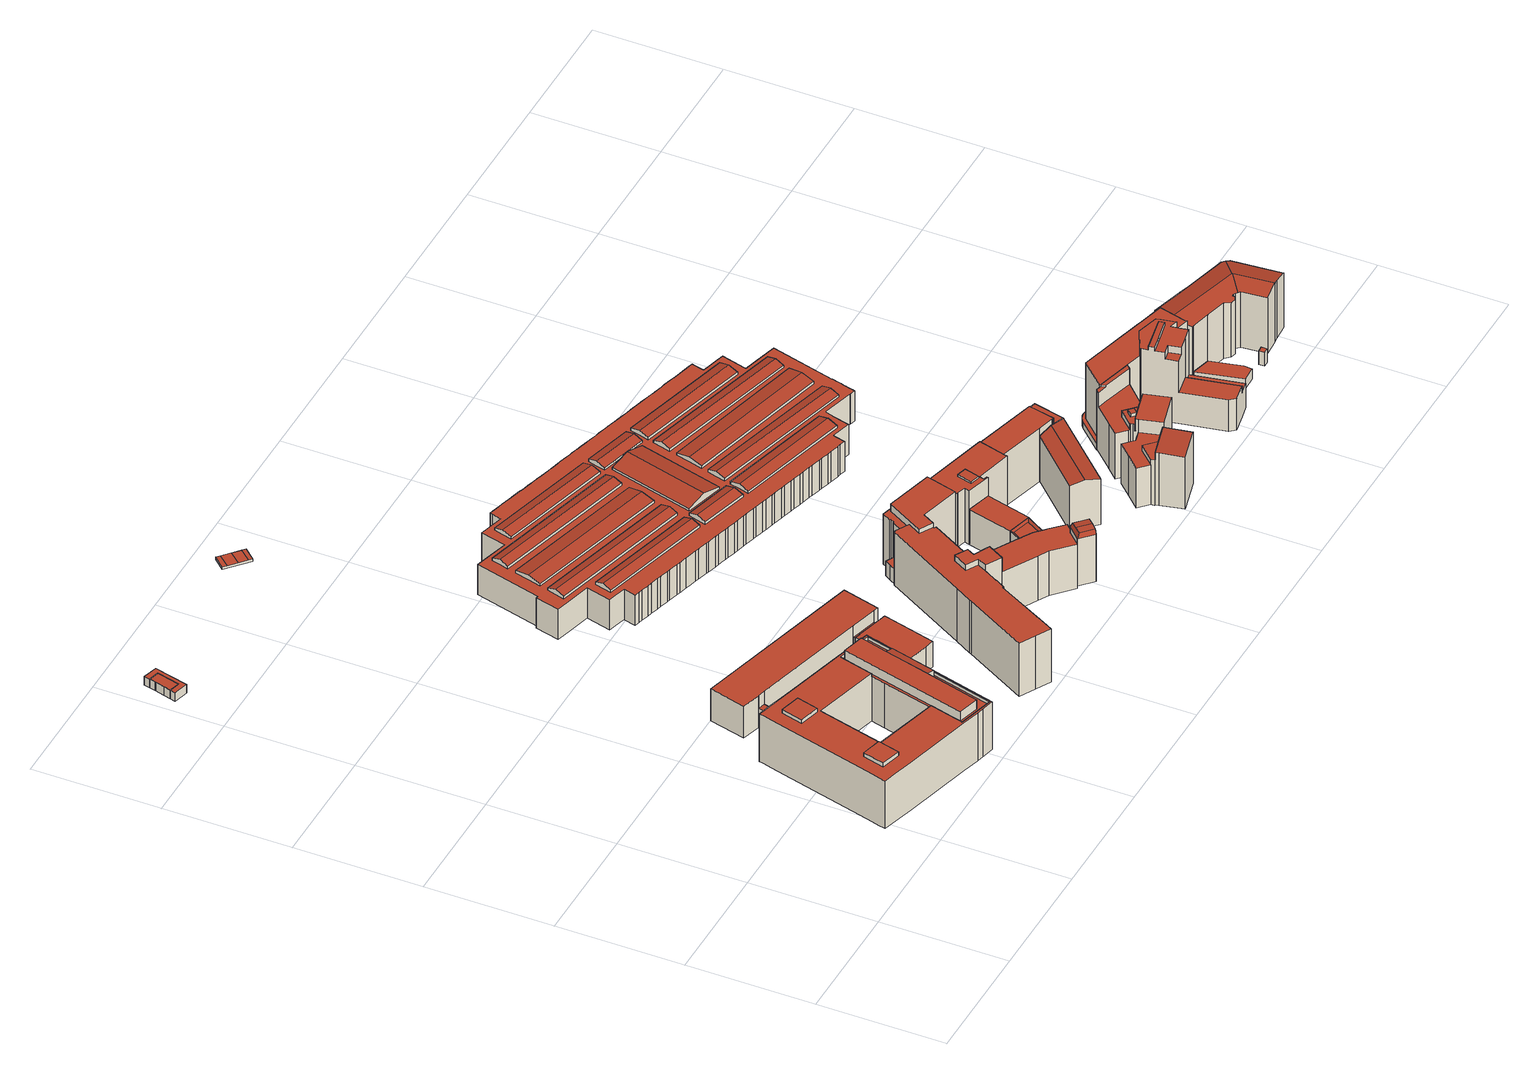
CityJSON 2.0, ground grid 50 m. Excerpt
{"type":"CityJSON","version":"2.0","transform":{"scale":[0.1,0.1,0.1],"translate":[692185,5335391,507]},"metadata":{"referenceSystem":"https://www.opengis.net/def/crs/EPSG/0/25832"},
"CityObjects":{
"building1":{"type":"Building","attributes":{"Gemeindeschluessel":"09162000","HoeheDach":"516.117","HoeheGrund":"512.386","Methode":"1000","NiedrigsteTraufeDesGebaeudes":"516.117","Geometrietyp2DReferenz":"3000","function":"31001_2000","roofType":"1000","measuredHeight":3.73},"geometry":[{"type":"MultiSurface","lod":"2","boundaries":[[[0,1,2,3]],[[4,5,1,0]],[[2,1,5,6]],[[3,2,6,7]],[[7,6,5,4]],[[7,4,0,3]]],"semantics":{"surfaces":[{"type":"WallSurface"},{"type":"RoofSurface"},{"type":"GroundSurface"}],"values":[0,0,1,0,0,2]}}]},
"building2":{"type":"Building","attributes":{"Gemeindeschluessel":"09162000","HoeheDach":"516.120","HoeheGrund":"512.330","Methode":"1000","NiedrigsteTraufeDesGebaeudes":"516.120","Geometrietyp2DReferenz":"3000","function":"51009_1610","roofType":"1000","measuredHeight":3.79},"geometry":[{"type":"MultiSurface","lod":"2","boundaries":[[[8,9,10,11,12,13]],[[14,15,16,17,18,19]],[[12,15,14,13]],[[8,19,18,9]],[[10,17,16,11]],[[9,18,17,10]],[[11,16,15,12]],[[13,14,19,8]]],"semantics":{"surfaces":[{"type":"GroundSurface"},{"type":"RoofSurface"},{"type":"WallSurface"}],"values":[0,1,2,2,2,2,2,2]}}]},
"building3":{"type":"Building","attributes":{"name":"Bayerisches Staatsministerium für Wohnen, Bau und Verkehr","Gemeindeschluessel":"09162000","HoeheDach":"535.597","HoeheGrund":"511.914","Methode":"2000","NiedrigsteTraufeDesGebaeudes":"531.570","Geometrietyp2DReferenz":"3000","function":"31001_3000","roofType":"1000","measuredHeight":23.68,"storeysAboveGround":6},"geometry":[{"type":"MultiSurface","lod":"2","boundaries":[[[20,21,22,23,24,25,26,27,28,29,30,31,32,33,34,35,36,37],[38,39,40,41,42,43,44,45]],[[46,47,21,20,37,48]],[[49,50,51,52,53,54,55,56,57,58]],[[42,59,60,43]],[[61,62,63,64,65,66]],[[38,65,64,39]],[[67,68,53,52]],[[37,36,35,34,33,69,70,71,72,48]],[[73,74,75,76]],[[77,32,31,78]],[[30,29,28,27,26,79,80,81,82,83]],[[69,33,32,77,84,76,75]],[[85,86,87,88]],[[89,90,91,92,93,94,95,96,97,98]],[[99,100,101,102]],[[59,103,104,60]],[[105,87,86,106]],[[88,87,105,107]],[[108,106,86,85]],[[109,110,68,67]],[[111,100,99,112]],[[112,99,102,113]],[[114,30,83,74,73]],[[115,116,117,93,92,118,119,120]],[[25,24,121,122,79,26]],[[47,123,124,121,24,23,22,21]],[[125,126,98,97]],[[109,127,128,129,130,131,132,133,134,110]],[[78,31,30,114]],[[107,105,106,108]],[[45,66,65,38]],[[44,43,60,104,40,39,64,63,62,61]],[[40,104,103,41]],[[115,120,135,136]],[[137,101,100,111]],[[57,138,139,140,141,142,143,144,145,146,147,148,149,150,151,58]],[[152,153,131,130]],[[113,102,101,137]],[[117,116,115,136,152,130,129,128,127,109,67,52,51,50,49,58,151,150,149,148,147,146,145,154,155,125,97,96,95,94,93],[73,76,84,77,78,114]],[[44,61,66,45]],[[156,157,126,125,155,154,145,144]],[[41,103,59,42]],[[136,135,153,152]],[[56,55,54,53,68,110,134,133,132,131,153,135,120,119,118,92,91,90,89,98,126,157,156,144,143,142,141,140,139,138,57],[137,111,112,113],[85,88,107,108],[74,83,82,81,80,79,122,121,124,123,47,46,48,72,71,70,69,75]]],"semantics":{"surfaces":[{"type":"RoofSurface"},{"type":"WallSurface"},{"type":"GroundSurface"}],"values":[0,1,1,1,0,1,1,1,1,1,1,1,1,1,0,0,0,1,1,1,1,1,1,1,1,1,1,1,1,1,1,1,1,1,1,1,1,1,2,1,1,1,1,0]}}]},
"building4":{"type":"Building","attributes":{"Gemeindeschluessel":"09162000","HoeheDach":"525.250","HoeheGrund":"511.209","Methode":"1000","NiedrigsteTraufeDesGebaeudes":"519.620","Geometrietyp2DReferenz":"3000","function":"31001_3000","roofType":"1000","measuredHeight":14.04,"storeysAboveGround":3},"geometry":[{"type":"MultiSurface","lod":"2","boundaries":[[[158,159,160,161]],[[162,163,164,165]],[[161,160,166,167,168]],[[167,169,170,164,163,171,172,173,174,175]],[[176,175,174,177]],[[178,158,161,168,176,177,179,180,181,162,165]],[[168,167,175,176]],[[180,172,171,181]],[[179,173,172,180]],[[181,171,163,162]],[[165,164,170,178]],[[178,170,169,182,159,158]],[[182,169,167,166]],[[159,182,166,160]],[[177,174,173,179]]],"semantics":{"surfaces":[{"type":"WallSurface"},{"type":"RoofSurface"},{"type":"GroundSurface"}],"values":[0,0,0,1,0,2,0,0,0,0,0,0,0,1,0]}}]},
"building5":{"type":"Building","attributes":{"Gemeindeschluessel":"09162000","HoeheDach":"514.100","HoeheGrund":"511.340","Methode":"2000","NiedrigsteTraufeDesGebaeudes":"513.511","Geometrietyp2DReferenz":"3000","function":"31001_2000","roofType":"3100","measuredHeight":2.76},"geometry":[{"type":"MultiSurface","lod":"2","boundaries":[[[183,184,185,186,187,188]],[[183,188,189,190]],[[191,192,187,186]],[[184,183,190,193]],[[190,189,192,191,194,193]],[[188,187,192,189]],[[185,184,193,194,191,186]]],"semantics":{"surfaces":[{"type":"WallSurface"},{"type":"RoofSurface"},{"type":"GroundSurface"}],"values":[0,1,0,0,0,1,2]}}]},
"building6":{"type":"Building","attributes":{"Gemeindeschluessel":"09162000","HoeheDach":"523.050","HoeheGrund":"511.815","Methode":"2000","NiedrigsteTraufeDesGebaeudes":"520.300","Geometrietyp2DReferenz":"3000","function":"31001_3000","roofType":"1000","measuredHeight":11.23,"storeysAboveGround":2},"geometry":[{"type":"MultiSurface","lod":"2","boundaries":[[[195,196,197,198,199]],[[200,201,202,203]],[[204,205,206,207,208,209]],[[210,211,212,203,202,213]],[[200,203,212,214]],[[215,216,217,218]],[[219,220,206,205]],[[217,216,221,222,199,207,206,220,213,202,201,223]],[[224,223,201,225]],[[226,225,201,200,214]],[[204,209,197,196]],[[218,217,223,224]],[[227,221,216,215]],[[226,214,212,211]],[[195,199,222,228]],[[198,197,209,208]],[[226,211,210,219,205,204,196,195,228,227,215,218,224,225]],[[208,207,199,198]],[[228,222,221,227]],[[210,213,220,219]]],"semantics":{"surfaces":[{"type":"WallSurface"},{"type":"RoofSurface"},{"type":"GroundSurface"}],"values":[0,0,0,0,1,0,0,1,0,0,0,0,0,0,0,1,2,0,0,0]}}]},
"building7":{"type":"Building","attributes":{"Gemeindeschluessel":"09162000","HoeheDach":"509.070","HoeheGrund":"508.300","Methode":"2000","NiedrigsteTraufeDesGebaeudes":"508.964","Geometrietyp2DReferenz":"3000","function":"53001_1800","roofType":"3900","measuredHeight":0.77},"geometry":[{"type":"MultiSurface","lod":"2","boundaries":[[[229,230,231,232]],[[233,234,235,236]],[[237,238,235,234]],[[233,232,231,239,240,237,234]],[[231,230,241,239]],[[233,236,229,232]],[[240,242,238,237]],[[229,236,235,238,242,241,230]],[[239,241,242,240]]],"semantics":{"surfaces":[{"type":"WallSurface"},{"type":"RoofSurface"},{"type":"GroundSurface"}],"values":[0,0,1,0,1,2,1,0,1]}}]},
"building8":{"type":"Building","attributes":{"name":"Bezirk Oberbayern","Gemeindeschluessel":"09162000","HoeheDach":"535.430","HoeheGrund":"509.273","Methode":"2000","NiedrigsteTraufeDesGebaeudes":"511.897","Geometrietyp2DReferenz":"3000","function":"31001_3000","roofType":"9999","measuredHeight":26.16,"storeysAboveGround":7},"geometry":[{"type":"MultiSurface","lod":"2","boundaries":[[[243,244,245,246,247,248]],[[249,250,251,252,253,254]],[[255,256,257,258]],[[243,248,259,260]],[[261,262,263,264]],[[265,266,262,261]],[[267,268,269,270,271,272,273,274,275,276]],[[277,278,279,280]],[[281,282,283,284,285,286,287]],[[288,289,290,291]],[[292,293,294,295]],[[296,297,298,299]],[[300,301,283,282,302,303]],[[249,254,304,305]],[[306,307,308,309,310,311,312,313,277,280,314,246,245,303,302,315,316,317,318,319,320,257,256,321,290,289,263,262,266]],[[322,284,283,301]],[[323,295,294,324,272,271]],[[302,282,281,315]],[[325,270,269,326]],[[313,327,278,277]],[[314,328,247,246]],[[329,330,331,332]],[[258,257,320,333]],[[334,335,336,337]],[[337,336,338,339]],[[340,307,306,341]],[[342,319,318,343]],[[344,345,335,334]],[[346,347,348,349]],[[350,285,284,322]],[[292,343,318,317,351,293]],[[249,305,352,353,354,296,299,340,341,265,261,264,288,291,355,255,258,333,342,343,292,295,323,325,326,356,357,350,322,301,300,244,243,260,358,344,334,337,339,359,329,332,346,349,250]],[[275,287,286,276]],[[359,360,330,329]],[[251,348,347,331,330,360,338,336,335,345,361,362,363,252]],[[358,260,259,364,362,361]],[[296,354,310,309,365,297]],[[300,303,245,244]],[[267,357,356,268]],[[349,348,251,250]],[[264,263,289,288]],[[366,324,294,293,351]],[[362,364,367,363]],[[352,305,304,327,313,312]],[[363,367,253,252]],[[291,290,321,355]],[[366,273,272,324]],[[352,312,311,353]],[[317,316,274,273,366,351]],[[278,327,304,254,253,367,364,259,248,247,328,279]],[[280,279,328,314]],[[298,297,365,368]],[[255,355,321,256]],[[332,331,347,346]],[[350,357,267,276,286,285]],[[281,287,275,274,316,315]],[[353,311,310,354]],[[265,341,306,266]],[[358,361,345,344]],[[326,269,268,356]],[[339,338,360,359]],[[323,271,270,325]],[[333,320,319,342]],[[365,309,308,368]],[[340,299,298,368,308,307]]],"semantics":{"surfaces":[{"type":"WallSurface"},{"type":"RoofSurface"},{"type":"GroundSurface"}],"values":[0,0,0,0,0,0,1,0,1,0,0,0,0,0,1,0,0,0,0,0,0,0,0,0,0,0,0,0,0,0,0,2,0,0,1,0,0,0,0,0,0,1,0,0,0,0,0,0,0,1,0,1,0,0,0,0,0,0,0,0,0,0,0,0,0]}}]},
"building9":{"type":"Building","attributes":{"Gemeindeschluessel":"09162000","HoeheDach":"533.700","HoeheGrund":"510.673","Methode":"2000","NiedrigsteTraufeDesGebaeudes":"531.491","Geometrietyp2DReferenz":"3000","function":"31001_3000","roofType":"3100","measuredHeight":23.03},"geometry":[{"type":"MultiSurface","lod":"2","boundaries":[[[369,370,371,372,373,374,375]],[[372,371,376,377]],[[375,374,378,379]],[[376,380,381,378,382]],[[383,384,369,375,379,385]],[[379,378,381,385]],[[376,382,377]],[[373,372,377,382]],[[384,386,370,369]],[[383,387,386,384]],[[374,373,382,378]],[[383,385,381,380,387]],[[376,371,370,386,387,380]]],"semantics":{"surfaces":[{"type":"WallSurface"},{"type":"RoofSurface"},{"type":"GroundSurface"}],"values":[0,1,0,1,2,0,0,1,0,0,1,0,1]}}]},
"building10":{"type":"Building","attributes":{"Gemeindeschluessel":"09162000","HoeheDach":"526.195","HoeheGrund":"510.560","Methode":"2000","NiedrigsteTraufeDesGebaeudes":"525.280","Geometrietyp2DReferenz":"3000","function":"31001_3000","roofType":"1000","measuredHeight":15.63,"storeysAboveGround":3},"geometry":[{"type":"MultiSurface","lod":"2","boundaries":[[[388,389,390,391]],[[392,393,394,395]],[[396,397,398,388,391]],[[388,398,394,389]],[[396,391,390,399,400]],[[390,389,401,399]],[[397,395,394,398]],[[393,401,389,394]],[[397,396,400,392,395]],[[400,399,401,393,392]]],"semantics":{"surfaces":[{"type":"WallSurface"},{"type":"RoofSurface"},{"type":"GroundSurface"}],"values":[0,1,2,0,0,1,0,1,0,1]}}]},
"building11":{"type":"Building","attributes":{"Gemeindeschluessel":"09162000","HoeheDach":"526.070","HoeheGrund":"510.640","Methode":"2000","NiedrigsteTraufeDesGebaeudes":"526.070","Geometrietyp2DReferenz":"3000","function":"31001_9998","roofType":"1000","measuredHeight":15.43,"storeysAboveGround":6},"geometry":[{"type":"MultiSurface","lod":"2","boundaries":[[[402,403,404,405,406]],[[407,405,404,408]],[[409,403,402,388]],[[408,404,403,409]],[[398,406,405,407]],[[388,402,406,398]],[[398,407,408,409,388]]],"semantics":{"surfaces":[{"type":"RoofSurface"},{"type":"WallSurface"},{"type":"GroundSurface"}],"values":[0,1,1,1,1,1,2]}}]},
"building12":{"type":"Building","attributes":{"name":"Haus der Kunst","Gemeindeschluessel":"09162000","HoeheDach":"527.687","HoeheGrund":"511.340","Methode":"2000","NiedrigsteTraufeDesGebaeudes":"524.630","Geometrietyp2DReferenz":"3000","function":"31001_3000","roofType":"1000","measuredHeight":16.35,"storeysAboveGround":1},"geometry":[{"type":"MultiSurface","lod":"2","boundaries":[[[410,411,412,413]],[[414,415,416,417]],[[418,419,420,421,422,423]],[[424,425,426,427]],[[428,429,430,431]],[[432,433,434,435]],[[436,437,438,439,440,441]],[[442,443,444,445,446,447]],[[448,449,450,451,452,453]],[[454,455,456,457]],[[458,459,460,461]],[[462,463,464,465]],[[466,467,468,469]],[[470,471,472,473]],[[474,475,476,477,478,479]],[[480,481,482,483]],[[484,485,486,487]],[[488,489,490,491]],[[492,493,479,478]],[[494,495,496,497,498,499,500,501]],[[502,503,504,505]],[[506,507,508,509]],[[510,511,512,513,514,515]],[[516,517,448,453]],[[518,519,520,521]],[[522,523,524,525,526,527]],[[429,428,528,435,434,529]],[[530,531,532,533,534,535]],[[536,537,538,539]],[[540,541,542,543]],[[544,545,546,547]],[[548,549,550,551]],[[552,513,512,553,554,555]],[[540,556,557,558,559,541]],[[560,561,562,563]],[[447,446,564,565]],[[566,567,568,569,471,470]],[[570,571,572,573]],[[539,538,574,575]],[[491,490,576,577]],[[578,579,537,536]],[[580,581,582,583,584,585]],[[586,587,503,502]],[[588,589,590,591]],[[592,593,594,595]],[[596,527,526,597,587,586]],[[598,473,472,599,600,601]],[[602,603,604,605,606,607]],[[573,572,608,609]],[[505,504,610,611]],[[612,613,579,578]],[[614,615,420,419]],[[616,617,618,619]],[[620,621,622,623]],[[624,625,626,627,628,629]],[[457,456,630,631]],[[632,633,634,635,636,637]],[[638,639,640,641]],[[627,626,642,643]],[[644,645,646,647,632,637]],[[648,649,650,651]],[[652,653,654,655,656,657]],[[585,584,658,659]],[[660,661,593,592]],[[662,663,664,665,558,557]],[[641,640,493,492]],[[666,667,668,669]],[[670,671,664,663]],[[555,554,654,653]],[[476,475,411,410]],[[623,622,672,673]],[[674,580,585,659,675]],[[676,483,482,677,678,679]],[[680,681,682,683]],[[684,685,485,484]],[[669,668,686,687]],[[688,689,690,691]],[[692,693,439,438]],[[575,574,694,695]],[[696,697,549,548]],[[461,460,698,699]],[[700,701,702,703,704,705]],[[706,707,685,684]],[[619,618,693,692]],[[708,709,463,462]],[[710,711,450,449]],[[591,590,712,713]],[[714,715,716,717,718,719]],[[563,562,510,515]],[[720,658,584,583]],[[657,656,661,660]],[[655,654,554,553,512,511,510,562,561,721,722,672,622,621,464,463,709,723,724,725,650,649,564,446,445,444,726,727,630,456,455,610,504,503,587,597,526,525,524,728,608,572,571,729,730,426,425,731,508,507,732,690,689,733,542,541,559,558,665,664,671,734,735,736,682,681,712,590,589,441,440,439,693,618,617,737,550,549,697,738,645,644,637,636,635,501,500,499,498,486,485,685,707,739,740,576,490,489,412,411,475,474,479,493,640,639,741,742,743,744,745,686,668,667,746,747,748,749,468,467,698,460,459,694,574,538,537,579,613,750,416,415,751,752,753,754,755,520,519,756,594,593,661,656],[718,717,757,758,759,719],[422,421,760,761,762,423],[763,764,765,766,544,547],[704,703,767,768,769,705],[600,599,569,568,567,601],[628,627,643,770,771,629],[772,773,480,483,676,679],[774,720,583,582,581,775,776],[777,432,435,528,428,431],[452,451,778,779,516,453],[534,533,780,781,782,535],[783,784,605,604,603,785],[786,787,788,789,790,791]],[[509,508,731,792]],[[762,761,760,615,614,793]],[[436,441,589,588]],[[794,795,532,531]],[[566,470,473,598]],[[646,645,738,796]],[[469,468,749,797]],[[430,798,433,432,777,431]],[[762,793,418,423]],[[764,799,800,765]],[[801,741,639,638]],[[802,722,721,803]],[[804,794,531,530]],[[775,581,580,674,675,776]],[[805,735,734,806]],[[756,519,518,807,595,594]],[[808,740,739,809]],[[810,737,617,616]],[[806,734,671,670]],[[790,811,812,791]],[[754,753,752,813,814,815]],[[603,602,816,785]],[[565,564,649,648]],[[771,817,624,629]],[[818,819,715,714]],[[421,420,615,760]],[[675,659,658,720,774,776]],[[820,743,742,821]],[[567,566,598,601]],[[822,733,689,688]],[[817,771,770,643,642,823]],[[824,751,415,414]],[[695,694,459,458]],[[825,800,799,826]],[[482,481,827,677]],[[803,721,561,560]],[[784,828,606,605]],[[699,698,467,466]],[[631,630,727,829]],[[809,739,707,706]],[[703,702,830,767]],[[545,544,766,765,800,825]],[[793,614,419,418]],[[611,610,455,454]],[[607,606,828,831]],[[821,742,741,801]],[[782,781,780,795,794,804]],[[494,501,635,634]],[[487,486,498,497]],[[832,730,729,833]],[[543,542,733,822]],[[834,829,727,726,444,443]],[[816,831,828,784,783,785]],[[759,818,714,719]],[[835,769,768,767,830,836]],[[651,650,725,837]],[[717,716,838,757]],[[819,838,716,715]],[[839,744,743,820]],[[746,667,666,840,841,747]],[[842,843,844,845]],[[811,790,789,788,843,842]],[[673,672,722,802]],[[792,731,425,424]],[[827,481,480,773,772,846]],[[811,842,845,812]],[[417,416,750,847]],[[413,412,489,488]],[[833,729,571,570]],[[812,845,844,787,786,791]],[[796,696,548,551,810,616,619,692,438,437,436,588,591,713,680,683,848,805,806,670,663,662,557,556,540,543,822,688,691,849,506,509,792,424,427,832,833,570,573,609,850,523,522,527,596,586,502,505,611,454,457,631,829,834,443,442,447,565,648,651,837,851,852,708,462,465,620,623,673,802,803,560,563,515,514,513,552,555,653,652,657,660,592,595,807,518,521,853,815,814,813,824,414,417,847,612,578,536,539,575,695,458,461,699,466,469,797,854,841,840,666,669,687,855,839,820,821,801,638,641,492,478,477,476,410,413,488,491,577,808,809,706,684,484,487,497,496,495,494,634,633,632,647,646]],[[599,472,471,569]],[[609,608,728,850]],[[683,682,736,848]],[[679,678,846,772]],[[451,450,711,778]],[[818,759,758,757,838,819]],[[429,529,798,430]],[[796,738,697,696]],[[677,827,846,678]],[[851,837,725,724,723,852]],[[813,752,751,824]],[[691,690,732,849]],[[769,835,700,705]],[[517,516,779,778,711,710]],[[465,464,621,620]],[[852,723,709,708]],[[545,825,826,546]],[[847,750,613,612]],[[517,710,449,448]],[[848,736,735,805]],[[755,754,815,853,521,520]],[[427,426,730,832]],[[835,836,701,700]],[[823,642,626,625]],[[602,607,831,816]],[[529,434,433,798]],[[748,854,797,749]],[[850,728,524,523]],[[782,804,530,535]],[[577,576,740,808]],[[817,823,625,624]],[[836,830,702,701]],[[787,844,843,788]],[[551,550,737,810]],[[546,826,799,764,763,547]],[[533,532,795,780]],[[854,748,747,841]],[[849,732,507,506]],[[687,686,745,855]],[[713,712,681,680]],[[855,745,744,839]]],"semantics":{"surfaces":[{"type":"WallSurface"},{"type":"RoofSurface"},{"type":"GroundSurface"}],"values":[0,0,0,0,0,0,0,0,0,0,0,0,0,1,0,0,0,0,0,0,0,0,0,0,0,0,0,0,0,0,0,0,0,0,0,0,0,0,0,0,0,0,0,0,0,0,0,0,0,0,0,1,0,0,0,0,0,0,0,0,0,0,1,0,0,0,0,0,0,0,0,1,0,0,0,0,0,0,0,0,0,0,0,0,0,1,0,0,0,0,0,1,0,0,0,1,1,0,0,0,0,0,0,0,1,0,0,0,0,0,0,0,0,0,0,0,1,0,0,0,0,0,0,0,0,1,1,0,0,0,0,0,0,0,1,0,1,0,0,0,0,0,0,0,0,0,0,0,0,1,0,0,1,0,0,0,0,1,0,0,0,0,2,0,0,0,0,0,0,1,0,1,0,0,0,0,0,0,0,1,0,1,0,0,0,1,1,1,1,0,0,0,0,1,1,0,0,0,0,0,0,0,0,0]}}]},
"building13":{"type":"Building","attributes":{"Gemeindeschluessel":"09162000","HoeheDach":"534.950","HoeheGrund":"510.554","Methode":"2000","NiedrigsteTraufeDesGebaeudes":"531.280","Geometrietyp2DReferenz":"3000","function":"31001_3000","roofType":"1000","measuredHeight":24.4,"storeysAboveGround":7},"geometry":[{"type":"MultiSurface","lod":"2","boundaries":[[[856,857,858,859]],[[860,861,862,863]],[[864,865,866,867]],[[868,869,870,871]],[[872,267,873,874]],[[875,876,877,878]],[[860,879,880,881,882,861]],[[874,873,865,864]],[[883,884,885,886]],[[887,888,889,890,891,892,893]],[[894,895,896,897]],[[867,866,895,894]],[[888,887,856,859,880,879,860,863,898,871,870,899,883,886,900,901,872,874,864,867,894,897,889]],[[902,875,878,903]],[[859,858,881,880]],[[898,904,868,871]],[[891,890,896,895,866,865,873,267,905]],[[887,893,857,856]],[[905,906,892,891]],[[903,878,877,907]],[[897,896,890,889]],[[908,876,875,902]],[[899,909,884,883]],[[886,885,910,900]],[[870,869,909,899]],[[907,877,876,908]],[[909,869,868,904,862,861,882,881,858,857,893,892,906,910,885,884],[907,908,902,903]],[[863,862,904,898]],[[910,906,905,267,872,901,900]]],"semantics":{"surfaces":[{"type":"WallSurface"},{"type":"RoofSurface"},{"type":"GroundSurface"}],"values":[0,0,0,0,0,1,0,0,0,0,0,0,2,0,0,0,1,0,0,0,0,0,0,0,0,0,1,0,0]}}]},
"building14":{"type":"Building","attributes":{"Gemeindeschluessel":"09162000","HoeheDach":"531.790","HoeheGrund":"510.769","Methode":"2000","NiedrigsteTraufeDesGebaeudes":"530.796","Geometrietyp2DReferenz":"3000","function":"31001_2000","roofType":"3100","measuredHeight":21.02,"storeysAboveGround":6},"geometry":[{"type":"MultiSurface","lod":"2","boundaries":[[[911,912,913,914]],[[915,916,917,918,919]],[[919,918,920,921]],[[914,913,922,923,924]],[[921,920,912,911]],[[913,912,920,918,917,922]],[[922,917,916,923]],[[915,919,921,911,914,924]],[[924,923,916,915]]],"semantics":{"surfaces":[{"type":"WallSurface"},{"type":"RoofSurface"},{"type":"GroundSurface"}],"values":[0,0,0,0,0,1,1,2,0]}}]},
"building15":{"type":"Building","attributes":{"Gemeindeschluessel":"09162000","HoeheDach":"533.890","HoeheGrund":"510.500","Methode":"2000","NiedrigsteTraufeDesGebaeudes":"528.040","Geometrietyp2DReferenz":"3000","function":"31001_9998","roofType":"1000","measuredHeight":23.39,"storeysAboveGround":8},"geometry":[{"type":"MultiSurface","lod":"2","boundaries":[[[925,926,927,928]],[[929,930,931,932,933]],[[934,935,936,937]],[[938,939,940,941,942,943]],[[937,944,945,925,928,946,947,948,949,950,951,952,953,943,942,941,954,934]],[[928,927,955,946]],[[956,957,958,959,960,931,930]],[[949,961,962,950]],[[950,962,963,951]],[[941,940,964,954]],[[961,965,960,959,966,936,935,964,940,939,938,967,968,963,962]],[[926,925,945,944,966,959,958]],[[948,929,933,961,949]],[[951,963,968,952]],[[944,937,936,966]],[[961,933,932,965]],[[947,946,955,956,930,929,948]],[[967,938,943,953,952,968]],[[955,927,926,958,957,956]],[[954,964,935,934]],[[965,932,931,960]]],"semantics":{"surfaces":[{"type":"WallSurface"},{"type":"RoofSurface"},{"type":"GroundSurface"}],"values":[0,1,0,0,2,0,0,0,0,0,1,0,0,0,0,0,0,0,1,0,0]}}]},
"building16":{"type":"Building","attributes":{"Gemeindeschluessel":"09162000","HoeheDach":"534.100","HoeheGrund":"510.716","Methode":"2000","NiedrigsteTraufeDesGebaeudes":"530.920","Geometrietyp2DReferenz":"3000","function":"31001_2000","roofType":"1000","measuredHeight":23.38,"storeysAboveGround":7},"geometry":[{"type":"MultiSurface","lod":"2","boundaries":[[[969,970,971,972,973,974,975,976]],[[977,978,979,980]],[[981,975,974,982]],[[983,980,979,982,974,973]],[[984,985,978,977]],[[983,986,987,988,989,990,984,977,980]],[[991,976,975,981]],[[981,982,979,978,985,992,991]],[[969,989,988,970]],[[986,972,971,987]],[[990,989,969,976,991,992]],[[990,992,985,984]],[[983,973,972,986]],[[970,988,987,971]]],"semantics":{"surfaces":[{"type":"RoofSurface"},{"type":"WallSurface"},{"type":"GroundSurface"}],"values":[0,1,1,1,1,2,1,0,1,1,1,1,1,1]}}]},
"building17":{"type":"Building","attributes":{"Gemeindeschluessel":"09162000","HoeheDach":"535.400","HoeheGrund":"508.473","Methode":"2000","NiedrigsteTraufeDesGebaeudes":"528.550","Geometrietyp2DReferenz":"3000","function":"31001_9998","roofType":"1000","measuredHeight":26.93,"storeysAboveGround":7},"geometry":[{"type":"MultiSurface","lod":"2","boundaries":[[[993,994,995,996]],[[997,998,999,1000]],[[1001,1002,1003,1004,1005,1006,1007,1008,1009,1010,1011,1012,1013]],[[1014,1015,1016]],[[1017,1018,1019,1020]],[[1015,1013,1021,1016]],[[1022,1023,1024,1025]],[[1026,1027,1028,1006,1005,1004,1003,1002,1001,1029]],[[1030,1031,1010,1009,1032,1033,996,995]],[[1034,1028,1027,1035]],[[1036,1037,998,997]],[[1038,1039,1040,1021,1013,1012,1011,1010,1031,1030,995,994],[1020,1041,1042,1017]],[[1037,993,996,1033,1032,1009,1008,1007,1043,1044,1045,1046,1047,1048,1049,999,998]],[[1047,1046,1045,1050,1051,1023,1022,1052,1048]],[[1023,1051,1050,1053,1054,1024]],[[1028,1034,1055,1056,1043,1007,1006]],[[1057,1058,1038,994,993,1037,1036]],[[1056,1059,1060,1061,1053,1050,1045,1044,1043]],[[1025,1024,1054,1053,1061,1062,1063,1064,1065]],[[1020,1019,1066,1041]],[[1067,1068,1069,1026,1029,1014,1016,1021,1040,1070]],[[1071,1066,1019,1018]],[[1060,1059,1056,1055,1034,1035,1069,1068,1067,1070,1072,1058,1057,1036,997,1000,1073,1074,1064,1063,1062,1061]],[[1042,1071,1018,1017]],[[1035,1027,1026,1069]],[[1022,1025,1065,1052]],[[1041,1066,1071,1042]],[[999,1049,1048,1052,1065,1064,1074,1073,1000]],[[1014,1029,1001,1013,1015]],[[1072,1070,1040,1039,1038,1058]]],"semantics":{"surfaces":[{"type":"WallSurface"},{"type":"RoofSurface"},{"type":"GroundSurface"}],"values":[0,0,0,1,0,0,0,1,0,0,0,1,1,0,1,0,0,0,0,0,0,1,2,0,0,1,0,0,0,0]}}]},
"building18":{"type":"Building","attributes":{"Gemeindeschluessel":"09162000","HoeheDach":"539.800","HoeheGrund":"507.832","Methode":"2000","NiedrigsteTraufeDesGebaeudes":"510.720","Geometrietyp2DReferenz":"3000","function":"31001_9998","roofType":"1000","measuredHeight":31.97,"storeysAboveGround":7},"geometry":[{"type":"MultiSurface","lod":"2","boundaries":[[[1075,1076,1077,1078,1079]],[[1080,1081,1082,1083,1084,1085,1086,1087,1088,1089,1090,1077,1076,1091,1092,1093,1094,1095,1096,1097,1098,1099]],[[1100,1101,1102,1103]],[[1081,1104,1105,1082]],[[1106,1107,1108,1109]],[[1110,1111,1112,1113,1114,1115]],[[1116,1117,1080,1118,1119,1120,1053,1121]],[[1108,1088,1087,1109]],[[1122,1123,1124,1125,1126,1127,1128,1129,1130,1131,1112,1111,1110,1132,1133,1134,1135,1136,1137]],[[1138,1139,1140,1126,1125,1124,1123,1141]],[[1142,1143,1144,1145]],[[1146,1147,1148,1149,1105,1104]],[[1150,1134,1133,1151]],[[1152,1131,1130,1153]],[[1144,1143,1102,1101,1154,1155]],[[1142,1156,1157,1158,1103,1102,1143]],[[1151,1133,1132,1159]],[[1086,1085,1084,1083,1149,1148,1147,1146]],[[1160,1161,1162,1163,1164,1165,1166,1167,1075,1079,1157,1156,1142,1145,1168,1169,1170,1171,1117,1116,1121,1172,1173,1174,1175,1150,1151,1159,1115,1114,1113,1152,1153,1176,1177,1178]],[[1173,1137,1136,1174]],[[1113,1112,1131,1152]],[[1091,1076,1075,1167,1166,1092]],[[1082,1105,1149,1083]],[[1118,1080,1099,1179,1180]],[[1136,1135,1134,1150,1175,1174]],[[1155,1154,1101,1090,1089,1107,1106]],[[1159,1132,1110,1115]],[[1103,1158,1078,1100]],[[1053,1120,1179,1181,1182,1183,1184,1185,1186,1187,1188,1189,1190,1140,1139,1138,1141,1191]],[[1172,1121,1053,1191,1122,1137,1173]],[[1079,1078,1158,1157]],[[1078,1077,1090,1101,1100]],[[1129,1128,1177,1176,1153,1130]],[[1161,1160,1178,1127,1126,1140,1190]],[[1177,1128,1127,1178]],[[1171,1170,1169,1168,1145,1144,1155,1106,1109,1087,1086,1146,1104,1081,1080,1117]],[[1107,1089,1088,1108]],[[1118,1180,1119]],[[1122,1191,1141,1123]],[[1179,1099,1098,1181]],[[1180,1179,1120,1119]],[[1189,1188,1163,1162,1161,1190]],[[1181,1098,1097,1182]],[[1165,1164,1163,1188,1187,1186,1093,1092,1166]],[[1096,1095,1094,1093,1186,1185,1184,1183,1182,1097]]],"semantics":{"surfaces":[{"type":"WallSurface"},{"type":"RoofSurface"},{"type":"GroundSurface"}],"values":[0,1,0,0,1,0,0,0,1,0,0,1,0,0,1,0,0,0,2,0,0,0,0,0,0,0,0,1,1,0,0,0,0,0,0,0,0,1,0,0,0,0,0,0,0]}}]},
"building19":{"type":"Building","attributes":{"Gemeindeschluessel":"09162000","HoeheDach":"513.097","HoeheGrund":"508.750","Methode":"1000","NiedrigsteTraufeDesGebaeudes":"513.097","Geometrietyp2DReferenz":"3000","function":"31001_2000","roofType":"1000","measuredHeight":4.35},"geometry":[{"type":"MultiSurface","lod":"2","boundaries":[[[1192,1193,1194,1195]],[[1196,1197,1198,1199]],[[1197,1200,1201,1194,1193,1198]],[[1202,1201,1200,1203]],[[1203,1200,1197,1196]],[[1195,1194,1201,1202]],[[1199,1192,1195,1202,1203,1196]],[[1199,1198,1193,1192]]],"semantics":{"surfaces":[{"type":"WallSurface"},{"type":"RoofSurface"},{"type":"GroundSurface"}],"values":[0,0,1,0,0,0,2,0]}}]},
"building20":{"type":"Building","attributes":{"Gemeindeschluessel":"09162000","HoeheDach":"516.516","HoeheGrund":"510.516","Methode":"3220","NiedrigsteTraufeDesGebaeudes":"516.516","Geometrietyp2DReferenz":"3000","function":"31001_2000","roofType":"9999","measuredHeight":6},"geometry":[{"type":"MultiSurface","lod":"2","boundaries":[[[1204,1205,1206,1207]],[[1208,1204,1207,1209]],[[1205,1210,1211,1206]],[[1208,1210,1205,1204]],[[1210,1208,1209,1211]],[[1207,1206,1211,1209]]],"semantics":{"surfaces":[{"type":"WallSurface"},{"type":"RoofSurface"},{"type":"GroundSurface"}],"values":[0,0,0,1,0,2]}}]},
"building21":{"type":"Building","attributes":{"Gemeindeschluessel":"09162000","HoeheDach":"535.102","HoeheGrund":"508.910","Methode":"1000","NiedrigsteTraufeDesGebaeudes":"532.904","Geometrietyp2DReferenz":"3000","function":"31001_1000","roofType":"3100","measuredHeight":26.19,"storeysAboveGround":5},"geometry":[{"type":"MultiSurface","lod":"2","boundaries":[[[1212,1213,1214,1215,1216,1217]],[[1217,1216,1218,1219]],[[1220,1221,1222,1223,1224,1225]],[[1226,1227,1228,1229]],[[1229,1228,1230,1231]],[[1232,1233,1219,1218,1234,1235]],[[1236,1237,1227,1226]],[[1238,1239,1237,1236]],[[1231,1230,1240,1241]],[[1232,1235,1239,1238]],[[1242,1243,1244,1245,1214,1213]],[[1246,1247,1248,1249]],[[1241,1240,1250,1251]],[[1243,1252,1249,1248,1253,1244]],[[1254,1255,1256,1257,1258,1259]],[[1251,1250,1260,1261]],[[1260,1250,1240,1230,1228,1227,1237,1239,1235,1234,1218,1216,1215,1262,1263,1255,1254]],[[1261,1260,1254,1259]],[[1214,1245,1244,1253,1264,1262,1215]],[[1257,1256,1225,1224]],[[1246,1249,1252,1243,1242,1213,1212,1217,1219,1233,1232,1238,1236,1226,1229,1231,1241,1251,1261,1259,1258,1257,1224,1223,1222,1265,1266,1267,1268]],[[1269,1270,1266,1265,1222,1221]],[[1271,1272,1268,1267,1266,1270]],[[1268,1272,1247,1246]],[[1264,1253,1248,1247,1272,1271,1270,1269,1262]],[[1263,1262,1269,1221,1220,1225,1256,1255]]],"semantics":{"surfaces":[{"type":"WallSurface"},{"type":"RoofSurface"},{"type":"GroundSurface"}],"values":[0,0,0,0,0,0,0,0,0,0,0,0,0,0,0,0,1,0,1,0,2,0,0,0,1,1]}}]}
},
"vertices":[
[76,2787,54],[76,2787,91],[52,2697,91],[52,2697,54],[34,2798,54],[34,2798,91],[10,2708,91],[10,2708,54],
[3,2686,53],[16,2735,53],[27,2774,53],[39,2821,53],[96,2805,53],[61,2671,53],[61,2671,91],[96,2805,91],[39,2821,91],[27,2774,91],[16,2735,91],[3,2686,91],
[848,76,246],[978,42,246],[1041,279,246],[1090,462,246],[1120,574,246],[1076,586,246],[980,611,246],[977,602,246],[968,567,246],[945,481,246],[944,476,246],[928,417,246],[875,215,246],[874,215,246],[873,211,246],[850,125,246],[843,98,246],[838,79,246],[988,600,246],[1074,577,246],[1046,474,246],[1084,464,246],[1035,281,246],[998,291,246],[939,72,246],[854,95,246],[848,76,259],[978,42,259],[838,79,259],[484,164,49],[562,143,49],[836,70,49],[904,52,49],[904,52,259],[836,70,259],[562,143,259],[484,164,259],[430,178,259],[430,178,49],[1035,281,273],[998,291,281],[939,72,286],[998,291,286],[1046,474,286],[1074,577,286],[988,600,286],[854,95,286],[930,45,49],[930,45,259],[874,215,259],[873,211,259],[850,125,259],[843,98,259],[683,545,49],[683,545,259],[614,285,259],[614,285,49],[875,215,49],[928,417,49],[980,611,259],[977,602,259],[968,567,259],[945,481,259],[944,476,259],[874,215,49],[616,661,259],[616,661,275],[695,640,275],[695,640,259],[982,621,259],[1000,616,259],[1120,584,259],[1128,582,259],[1128,582,49],[1120,584,49],[1000,616,49],[982,621,49],[749,683,49],[749,683,259],[577,198,275],[600,284,275],[521,305,275],[499,219,275],[1084,464,273],[1046,474,281],[672,554,275],[593,575,275],[672,554,259],[593,575,259],[981,32,49],[981,32,259],[600,284,259],[577,198,259],[499,219,259],[944,476,49],[1114,532,49],[1120,555,49],[1127,582,49],[1127,582,259],[1120,555,259],[1114,532,259],[1120,574,259],[1076,586,259],[1041,279,259],[1090,462,259],[719,691,49],[719,691,259],[981,33,49],[1047,278,49],[1058,320,49],[1073,378,49],[1073,378,259],[1058,320,259],[1047,278,259],[981,33,259],[1102,489,259],[1102,489,49],[521,305,259],[437,206,259],[445,234,259],[467,319,259],[539,589,259],[562,675,259],[572,711,259],[577,729,259],[577,729,49],[572,711,49],[562,675,49],[539,589,49],[467,319,49],[445,234,49],[437,206,49],[1089,438,49],[1089,438,259],[631,715,49],[709,694,49],[631,715,259],[709,694,259],
[749,683,42],[749,683,126],[719,691,126],[719,691,42],[1344,659,42],[1344,659,182],[1238,687,182],[1238,687,42],[752,816,126],[752,816,182],[752,816,42],[782,808,182],[782,809,182],[1364,653,182],[1403,799,182],[716,981,182],[715,978,182],[678,837,182],[678,837,42],[715,978,42],[782,809,42],[716,981,42],[1403,799,42],[1364,653,42],[782,808,126],
[1111,941,67],[1111,941,43],[1114,951,43],[1119,965,43],[1119,965,65],[1114,951,71],[1067,966,71],[1063,956,67],[1071,979,43],[1071,979,65],[1063,956,43],[1067,966,43],
[1337,630,48],[1344,659,48],[1344,659,133],[1337,630,133],[1337,630,160],[1157,474,133],[1157,474,160],[1168,518,160],[1168,518,133],[1238,687,48],[1230,658,48],[1230,658,160],[1230,659,160],[1230,659,133],[1238,687,133],[1169,518,48],[1114,532,48],[1114,532,133],[1169,518,160],[1102,489,133],[1304,413,48],[1304,413,160],[1269,422,160],[1269,422,48],[1208,665,48],[1208,665,160],[1360,624,160],[1356,625,160],[1152,453,160],[1152,453,48],[1157,474,48],[1102,489,48],[1360,624,48],[1356,625,48],
[902,2844,10],[902,2844,20],[862,2799,20],[862,2799,10],[777,2875,10],[777,2875,20],[817,2919,20],[817,2919,10],[790,2863,20],[830,2908,20],[850,2810,20],[820,2836,21],[890,2855,20],[860,2881,21],
[1658,427,23],[1768,622,23],[1768,622,258],[1675,457,258],[1675,457,284],[1658,427,284],[1683,332,23],[1816,258,23],[1816,258,219],[1685,331,219],[1685,331,284],[1683,332,284],[1454,338,23],[1454,338,258],[1457,345,258],[1457,345,23],[1712,400,284],[1712,400,23],[1474,97,23],[1474,97,258],[1456,65,258],[1456,65,23],[1472,97,23],[1472,97,258],[1986,768,243],[1770,825,243],[1751,792,243],[1755,790,243],[1746,773,243],[1743,774,243],[1716,726,243],[1740,712,243],[1795,808,243],[1983,758,243],[1641,401,258],[1641,401,284],[1595,427,284],[1595,427,258],[1711,660,276],[1762,631,276],[1789,678,276],[1950,636,276],[1976,733,276],[1983,758,276],[1795,808,276],[1432,23,23],[1432,23,258],[1376,54,258],[1376,54,23],[1700,765,23],[1700,765,88],[1715,790,88],[1715,790,23],[1649,275,23],[1649,275,49],[1628,239,49],[1628,239,23],[1760,626,23],[1789,678,23],[1762,631,258],[1760,626,258],[1682,330,284],[1682,330,23],[1567,274,258],[1570,272,258],[1571,271,258],[1592,307,258],[1591,308,258],[1612,345,258],[1622,364,258],[1623,364,258],[1627,484,258],[1711,660,258],[1740,712,258],[1687,742,258],[1686,739,258],[1681,741,258],[1495,411,258],[1313,88,258],[1950,636,23],[1746,773,23],[1743,774,88],[1755,790,23],[1751,792,23],[1623,364,284],[1627,484,284],[1987,208,23],[1987,208,219],[1982,212,219],[1982,212,23],[1495,411,23],[1894,349,23],[1894,349,219],[1928,329,219],[1928,329,23],[1967,292,219],[1967,292,23],[1570,272,23],[1567,274,23],[1681,741,23],[1686,739,23],[1877,358,23],[1877,358,219],[1935,163,23],[1935,163,219],[1859,234,219],[1859,234,23],[1976,733,23],[1687,742,88],[1622,364,23],[1612,345,23],[1591,308,23],[1313,88,23],[1770,825,23],[1986,768,23],[1735,438,23],[2018,241,23],[2018,241,219],[1735,438,219],[1713,401,219],[1721,396,219],[1713,401,284],[1592,307,49],[1716,726,88],[1721,396,284],[1571,271,49],
[2032,165,37],[2032,165,246],[2029,162,264],[2008,140,267],[1987,119,264],[1983,114,245],[1983,114,37],[1984,204,264],[1963,182,267],[1933,161,245],[1933,161,37],[1982,212,247],[1935,163,245],[1943,160,264],[1982,212,37],[1987,208,37],[1935,163,37],[1987,208,245],[1982,212,245],
[2027,393,36],[2027,393,192],[1967,292,191],[1967,292,36],[1903,344,183],[1939,407,183],[1933,418,192],[1894,349,192],[1928,329,36],[1894,349,36],[1933,418,36],[1961,298,183],[1928,329,183],[2013,387,183],
[2027,393,191],[2028,393,191],[2075,570,191],[1980,596,191],[1933,418,191],[1980,596,36],[2075,570,36],[2028,393,36],
[2051,1878,43],[2051,1878,176],[2064,1874,176],[2064,1874,43],[1281,2083,43],[1281,2083,176],[1316,2074,176],[1316,2074,43],[979,1757,186],[994,1811,197],[1008,1866,186],[1008,1866,176],[994,1811,176],[979,1757,176],[1932,1210,43],[1932,1210,176],[1919,1213,176],[1919,1213,43],[2205,1209,176],[2205,1209,186],[1747,1329,186],[1747,1329,176],[1768,1408,176],[1768,1408,186],[2226,1287,186],[2226,1287,176],[2419,1261,43],[2421,1269,43],[2422,1271,43],[2422,1271,176],[2421,1269,176],[2419,1261,176],[1488,1328,43],[1498,1325,43],[1498,1325,176],[1488,1328,176],[1485,1328,176],[1485,1328,43],[1775,1433,186],[1785,1470,197],[1795,1506,186],[1795,1506,176],[1785,1470,176],[1775,1433,176],[1595,1299,43],[1595,1299,176],[1581,1303,176],[1581,1303,43],[1516,2019,43],[1516,2019,176],[1530,2015,176],[1530,2015,43],[1286,1383,43],[1286,1383,176],[1251,1393,176],[1251,1393,43],[1579,2002,43],[1579,2002,176],[1614,1993,176],[1614,1993,43],[1634,1873,197],[1644,1910,186],[1189,2032,186],[1179,1996,197],[2002,1891,176],[2017,1887,176],[2017,1887,43],[2002,1891,43],[1970,1899,43],[1970,1899,176],[1818,1768,176],[1818,1768,185],[1727,1430,185],[1727,1430,176],[2258,1823,43],[2258,1823,176],[2292,1814,176],[2292,1814,43],[2099,1865,43],[2099,1865,176],[2112,1861,176],[2112,1861,43],[1955,1903,43],[1955,1903,176],[2293,1760,43],[2294,1764,43],[2302,1794,43],[2306,1810,43],[2306,1810,176],[2302,1794,176],[2294,1764,176],[2293,1760,176],[1678,1277,43],[1678,1277,176],[1643,1287,176],[1643,1287,43],[2017,1187,43],[2017,1187,176],[1982,1197,176],[1982,1197,43],[1074,1440,176],[1087,1486,176],[1088,1489,176],[1088,1489,43],[1087,1486,43],[1074,1440,43],[2360,1276,176],[2360,1276,186],[1130,1966,43],[1130,1966,176],[1157,2066,176],[1157,2066,43],[1729,1264,43],[1741,1260,43],[1741,1260,176],[1729,1264,176],[1726,1265,176],[1726,1265,43],[2216,1248,176],[2216,1248,197],[1802,1534,186],[1817,1589,197],[1832,1643,186],[1832,1643,176],[1817,1589,176],[1802,1534,176],[1420,2046,43],[1420,2046,176],[1433,2041,176],[1433,2041,43],[2148,1153,43],[2148,1153,176],[2126,1159,176],[2126,1159,43],[1599,1743,176],[1599,1743,186],[1017,1900,186],[1017,1900,176],[2438,1330,43],[2438,1330,176],[2435,1320,176],[2435,1320,43],[1045,1501,43],[1045,1501,176],[1013,1509,176],[1013,1509,43],[2160,1198,43],[2161,1201,43],[2161,1201,176],[2160,1198,176],[1109,1432,43],[1109,1432,176],[1094,1435,176],[1094,1435,43],[1449,1338,176],[1449,1338,43],[1625,1837,186],[1625,1837,176],[1634,1873,176],[1644,1910,176],[1837,1235,43],[1837,1235,176],[1824,1238,176],[1824,1238,43],[1469,2032,176],[1469,2032,43],[2148,1852,176],[2148,1852,43],[1379,2057,43],[1379,2057,176],[1842,1780,186],[1842,1780,176],[1852,1816,176],[1862,1851,176],[1862,1851,186],[1852,1816,197],[1692,1274,43],[1692,1274,176],[2417,1251,43],[2417,1251,176],[2414,1241,176],[2414,1241,43],[923,1741,43],[923,1741,176],[993,2003,176],[993,2003,43],[1705,1270,43],[1705,1270,176],[1169,1959,186],[1189,2032,176],[1179,1996,176],[1169,1959,176],[2425,1517,186],[2425,1517,176],[2434,1553,176],[2444,1588,176],[2444,1588,186],[2434,1553,197],[1789,1248,176],[1789,1248,43],[1628,1291,176],[1628,1291,43],[1366,2060,43],[1366,2060,176],[1576,1655,197],[1590,1710,186],[2430,1300,43],[2430,1300,176],[2427,1291,176],[2427,1291,43],[1238,1396,43],[1238,1396,176],[1205,1405,176],[1205,1405,43],[1531,1390,186],[1541,1426,197],[1551,1462,186],[1551,1462,176],[1541,1426,176],[1531,1390,176],[1549,1312,176],[1549,1312,43],[2364,1633,43],[2365,1637,43],[2391,1734,43],[2391,1734,176],[2365,1637,176],[2364,1633,176],[1906,1916,43],[1906,1916,176],[1921,1912,176],[1921,1912,43],[1743,1411,186],[1743,1411,176],[2450,1610,176],[2506,1595,176],[2506,1595,43],[2450,1610,43],[1436,1342,43],[1436,1342,176],[1398,1352,176],[1398,1352,43],[945,1631,43],[1039,1606,43],[1039,1606,176],[945,1631,176],[889,1646,176],[889,1646,43],[1670,1903,186],[1660,1867,197],[915,1743,43],[915,1743,176],[2200,1190,43],[2238,1180,43],[2238,1180,176],[2200,1190,176],[1711,1968,43],[1711,1968,176],[1725,1964,176],[1725,1964,43],[2256,1247,43],[2256,1247,176],[1190,1410,176],[1190,1410,43],[1668,1827,186],[1650,1831,186],[1650,1451,176],[1650,1451,207],[1573,1472,185],[1573,1472,176],[2388,1248,43],[2388,1248,176],[2269,1280,176],[2269,1280,43],[2242,1827,43],[2242,1827,176],[1762,1954,176],[1762,1954,43],[2076,1171,43],[2076,1171,176],[2063,1175,176],[2063,1175,43],[2425,1280,43],[2425,1280,176],[1482,2028,176],[1482,2028,43],[2440,1339,43],[2440,1339,176],[1566,2006,176],[1566,2006,43],[1052,1523,186],[1061,1557,197],[1070,1590,186],[1070,1590,176],[1061,1557,176],[1052,1523,176],[2211,1835,43],[2211,1835,176],[1302,1379,43],[1302,1379,176],[2370,1312,197],[2379,1349,186],[2394,1247,176],[2394,1247,43],[951,1654,186],[961,1690,197],[970,1725,186],[970,1725,176],[961,1690,176],[951,1654,176],[1670,1903,176],[1140,1423,176],[1157,1419,176],[1335,1370,176],[1350,1366,176],[1383,1357,176],[1513,1321,176],[1535,1315,176],[1776,1251,176],[1872,1226,176],[1886,1222,176],[1966,1201,176],[2030,1184,176],[2111,1162,176],[2258,1254,176],[2265,1278,176],[2268,1280,176],[2432,1310,176],[2438,1339,176],[2197,1839,176],[2163,1848,176],[1872,1925,176],[1858,1929,176],[1825,1937,176],[1810,1941,176],[1777,1950,176],[1689,1974,176],[1678,1976,176],[1663,1980,176],[1628,1990,176],[1331,2070,176],[1267,2087,176],[1263,2074,176],[1255,2044,176],[1254,2040,176],[1195,2056,176],[1042,1990,176],[1552,1569,176],[1543,1533,176],[1533,1498,176],[1590,1710,176],[1576,1655,176],[1561,1600,176],[1027,1934,176],[1036,1968,176],[1618,1812,176],[1609,1778,176],[1525,1468,176],[1516,1434,176],[1507,1401,176],[1733,1374,176],[1723,1338,176],[1664,1810,176],[1741,1789,176],[1660,1867,176],[1668,1827,176],[1650,1831,176],[1758,1368,176],[2379,1349,176],[2370,1312,176],[2418,1494,176],[2404,1439,176],[2389,1385,176],[1850,1710,176],[1859,1745,176],[1840,1674,176],[1875,1806,176],[1886,1845,176],[2343,1722,176],[2333,1683,176],[2322,1644,176],[1865,1767,176],[1966,1201,43],[1561,1600,186],[2404,1439,197],[2418,1494,186],[2438,1339,43],[1628,1990,43],[1758,1368,197],[1036,1968,186],[1618,1812,186],[1872,1925,43],[1157,1419,43],[1140,1423,43],[2389,1385,186],[2265,1278,43],[2258,1254,43],[1042,1990,43],[2163,1848,43],[2197,1839,43],[2432,1310,43],[2322,1644,186],[1865,1767,186],[1263,2074,43],[1255,2044,43],[1254,2040,43],[1840,1674,186],[1723,1338,186],[1533,1498,186],[1543,1533,197],[1825,1937,43],[1858,1929,43],[2111,1162,43],[1733,1374,197],[1267,2087,43],[1609,1778,197],[1027,1934,197],[1741,1789,207],[1859,1745,186],[1535,1315,43],[1525,1468,186],[1850,1710,197],[1886,1222,43],[1872,1226,43],[1513,1321,43],[1507,1401,186],[1516,1434,197],[1383,1357,43],[1552,1569,186],[1810,1941,43],[1689,1974,43],[1678,1976,43],[2333,1683,197],[2343,1722,186],[1886,1845,186],[1875,1806,197],[1664,1810,185],[1331,2070,43],[2268,1280,43],[2030,1184,43],[1776,1251,43],[1350,1366,43],[1335,1370,43],[1195,2056,43],[1663,1980,43],[1777,1950,43],
[2213,576,35],[2213,576,272],[2209,560,272],[2209,560,35],[2061,580,35],[2061,580,272],[2076,576,272],[2076,576,35],[1988,763,35],[1988,763,243],[2024,753,243],[2024,753,35],[1980,596,272],[1986,617,272],[1986,617,35],[1980,596,35],[1986,768,35],[1989,767,243],[1989,767,35],[2058,598,279],[2074,657,279],[2036,667,279],[2020,608,279],[2065,596,35],[2065,597,35],[2065,597,272],[2065,596,272],[1948,628,35],[1948,628,272],[1950,636,272],[1950,636,35],[2237,664,35],[2241,681,35],[2246,698,35],[2246,698,243],[2241,681,243],[2241,681,272],[2237,664,272],[2241,695,35],[2241,695,243],[2242,699,243],[2242,699,35],[2075,570,35],[1952,627,35],[1976,733,35],[1981,749,35],[2058,598,272],[2020,608,272],[2075,570,272],[1981,749,243],[1981,749,272],[2036,667,272],[2074,657,272],[1952,627,272],[1976,733,272],
[2519,494,38],[2519,494,238],[2272,234,238],[2272,234,38],[2395,526,38],[2395,526,238],[2456,510,248],[2458,509,248],[2458,509,38],[2466,507,246],[2466,507,38],[2233,274,248],[2193,314,238],[2193,314,38],
[2615,45,35],[2615,45,262],[2477,9,262],[2477,9,35],[2450,112,235],[2451,111,235],[2555,139,235],[2504,187,235],[2447,126,235],[2615,155,35],[2615,155,210],[2613,154,210],[2613,154,35],[2548,232,210],[2566,237,210],[2588,242,210],[2588,242,35],[2566,237,35],[2548,232,35],[2588,148,35],[2588,147,35],[2454,98,35],[2451,111,35],[2450,112,35],[2447,126,35],[2408,163,35],[2459,217,35],[2508,269,35],[2547,232,35],[2591,243,35],[2454,98,268],[2451,111,269],[2555,139,269],[2588,147,269],[2588,147,210],[2555,139,210],[2447,126,210],[2408,163,210],[2459,217,210],[2591,243,210],[2504,187,210],[2588,148,210],[2547,232,210],[2508,269,210],
[2237,664,271],[2213,576,271],[2395,526,271],[2458,509,271],[2466,507,271],[2467,507,271],[2490,610,271],[2240,677,271],[2547,617,37],[2547,617,239],[2519,494,239],[2519,494,37],[2490,610,239],[2467,507,239],[2466,507,37],[2242,699,37],[2242,699,239],[2458,509,37],[2395,526,37],[2213,576,37],[2237,664,37],[2246,698,37],[2240,677,239],[2246,698,239],
[2584,271,215],[2584,271,243],[2638,328,243],[2638,328,215],[2545,308,15],[2545,308,215],[2585,350,215],[2585,350,15],[2591,255,267],[2632,266,267],[2670,276,267],[2687,280,267],[2722,289,267],[2725,290,267],[2725,290,215],[2722,289,215],[2687,280,215],[2687,280,243],[2670,276,243],[2632,266,243],[2591,255,243],[2589,252,215],[2591,255,215],[2588,254,215],[2620,286,243],[2620,286,255],[2639,305,255],[2639,305,243],[2588,254,243],[2693,413,277],[2693,413,284],[2688,433,284],[2688,433,277],[2591,243,267],[2615,155,267],[2751,191,267],[2589,252,267],[2649,316,243],[2666,300,243],[2666,300,215],[2649,316,215],[2751,191,15],[2615,155,15],[2579,276,15],[2579,276,215],[2585,271,243],[2585,270,243],[2587,260,243],[2655,290,243],[2636,270,243],[2725,292,215],[2739,308,215],[2811,381,215],[2810,382,215],[2693,413,215],[2654,423,215],[2599,365,215],[2811,381,284],[2810,382,284],[2654,423,277],[2825,396,284],[2824,396,284],[2725,290,15],[2725,292,15],[2584,271,15],[2585,271,15],[2739,308,15],[2811,381,15],[2825,396,15],[2824,396,15],[2688,433,15],[2668,438,15],[2668,438,277],[2655,290,255],[2588,254,15],[2589,252,15],[2591,243,15],[2587,260,15],[2636,270,255],[2585,270,15],[2599,365,15],[2654,423,15],
[3052,310,8],[3052,310,314],[3060,273,314],[3060,273,114],[3060,273,8],[2893,378,314],[2899,351,314],[3039,379,314],[3043,357,314],[3001,348,314],[2942,336,314],[2903,329,314],[2911,292,314],[2949,300,314],[2959,252,314],[3006,262,314],[3047,336,314],[3047,337,314],[3079,328,314],[3076,343,314],[3072,363,314],[3068,385,314],[3064,401,314],[2978,424,314],[2892,381,314],[3006,262,114],[3006,262,146],[3047,64,146],[3047,64,114],[2899,351,328],[3039,379,328],[2921,245,284],[2959,252,284],[2949,300,284],[2911,292,284],[2785,549,37],[2792,550,37],[2794,550,37],[2794,550,8],[2792,550,8],[2785,549,8],[2889,379,8],[2893,378,8],[2893,378,37],[2889,379,37],[2889,379,284],[2825,396,8],[2682,434,37],[2775,532,37],[3048,459,37],[3053,458,37],[3159,430,37],[3165,453,37],[2953,510,37],[2861,534,37],[2809,548,37],[2802,549,37],[2777,546,37],[2769,542,37],[2762,537,37],[2761,536,37],[2756,531,37],[2668,438,37],[3048,459,284],[3053,458,284],[3159,430,284],[2775,532,284],[2976,50,8],[2976,50,146],[2956,72,146],[2956,72,8],[2903,329,328],[2942,336,328],[3001,348,328],[3043,357,328],[2762,537,8],[2769,542,8],[2802,549,8],[2809,548,8],[2959,252,146],[2921,245,146],[3047,64,8],[3100,75,8],[3100,75,114],[2777,546,8],[3159,430,8],[3131,323,8],[3131,322,8],[3133,314,8],[3129,315,8],[3079,328,8],[3047,337,8],[3047,336,8],[2921,245,8],[2911,292,8],[2903,329,8],[2899,351,8],[2682,434,8],[2668,438,8],[2756,531,8],[2761,536,8],[2861,534,8],[2953,510,8],[3165,453,8],[2892,381,284],[2892,381,37],[2978,424,284],[3064,401,284],[3068,385,284],[3072,363,284],[3076,343,284],[3079,328,284],[3129,315,284],[3133,314,284],[3131,322,284],[3131,323,284],[2682,434,284],
[3142,294,18],[3142,294,61],[3216,275,61],[3216,275,18],[3183,114,18],[3183,114,61],[3141,293,61],[3141,293,18],[3241,118,61],[3245,151,61],[3245,151,18],[3241,118,18],
[3304,100,95],[3302,122,95],[3302,122,35],[3304,100,35],[3326,100,95],[3326,100,35],[3325,124,95],[3325,124,35],
[3371,234,19],[3378,228,19],[3378,228,265],[3371,234,263],[3365,239,264],[3365,239,19],[3355,245,264],[3355,245,19],[3339,404,259],[3504,361,259],[3504,361,19],[3339,404,19],[3290,417,19],[3290,417,260],[3316,233,19],[3316,233,259],[3299,254,263],[3299,254,19],[3216,275,263],[3216,275,19],[3350,243,19],[3354,244,19],[3354,244,264],[3350,243,264],[3337,229,19],[3337,229,259],[3349,236,19],[3349,236,262],[3142,294,262],[3142,294,19],[3379,216,19],[3388,129,19],[3388,129,265],[3379,216,265],[3476,135,19],[3476,135,275],[3461,134,279],[3461,134,19],[3137,295,262],[3137,295,19],[3454,134,19],[3454,134,281],[3131,323,269],[3143,370,281],[3165,453,259],[3165,453,19],[3143,370,19],[3131,323,19],[3133,314,267],[3133,314,19],[3439,289,281],[3347,314,281],[3448,197,281],[3514,349,19],[3524,337,19],[3539,173,19],[3542,140,19],[3514,349,261],[3524,337,259],[3539,173,259],[3542,140,259]
]}
